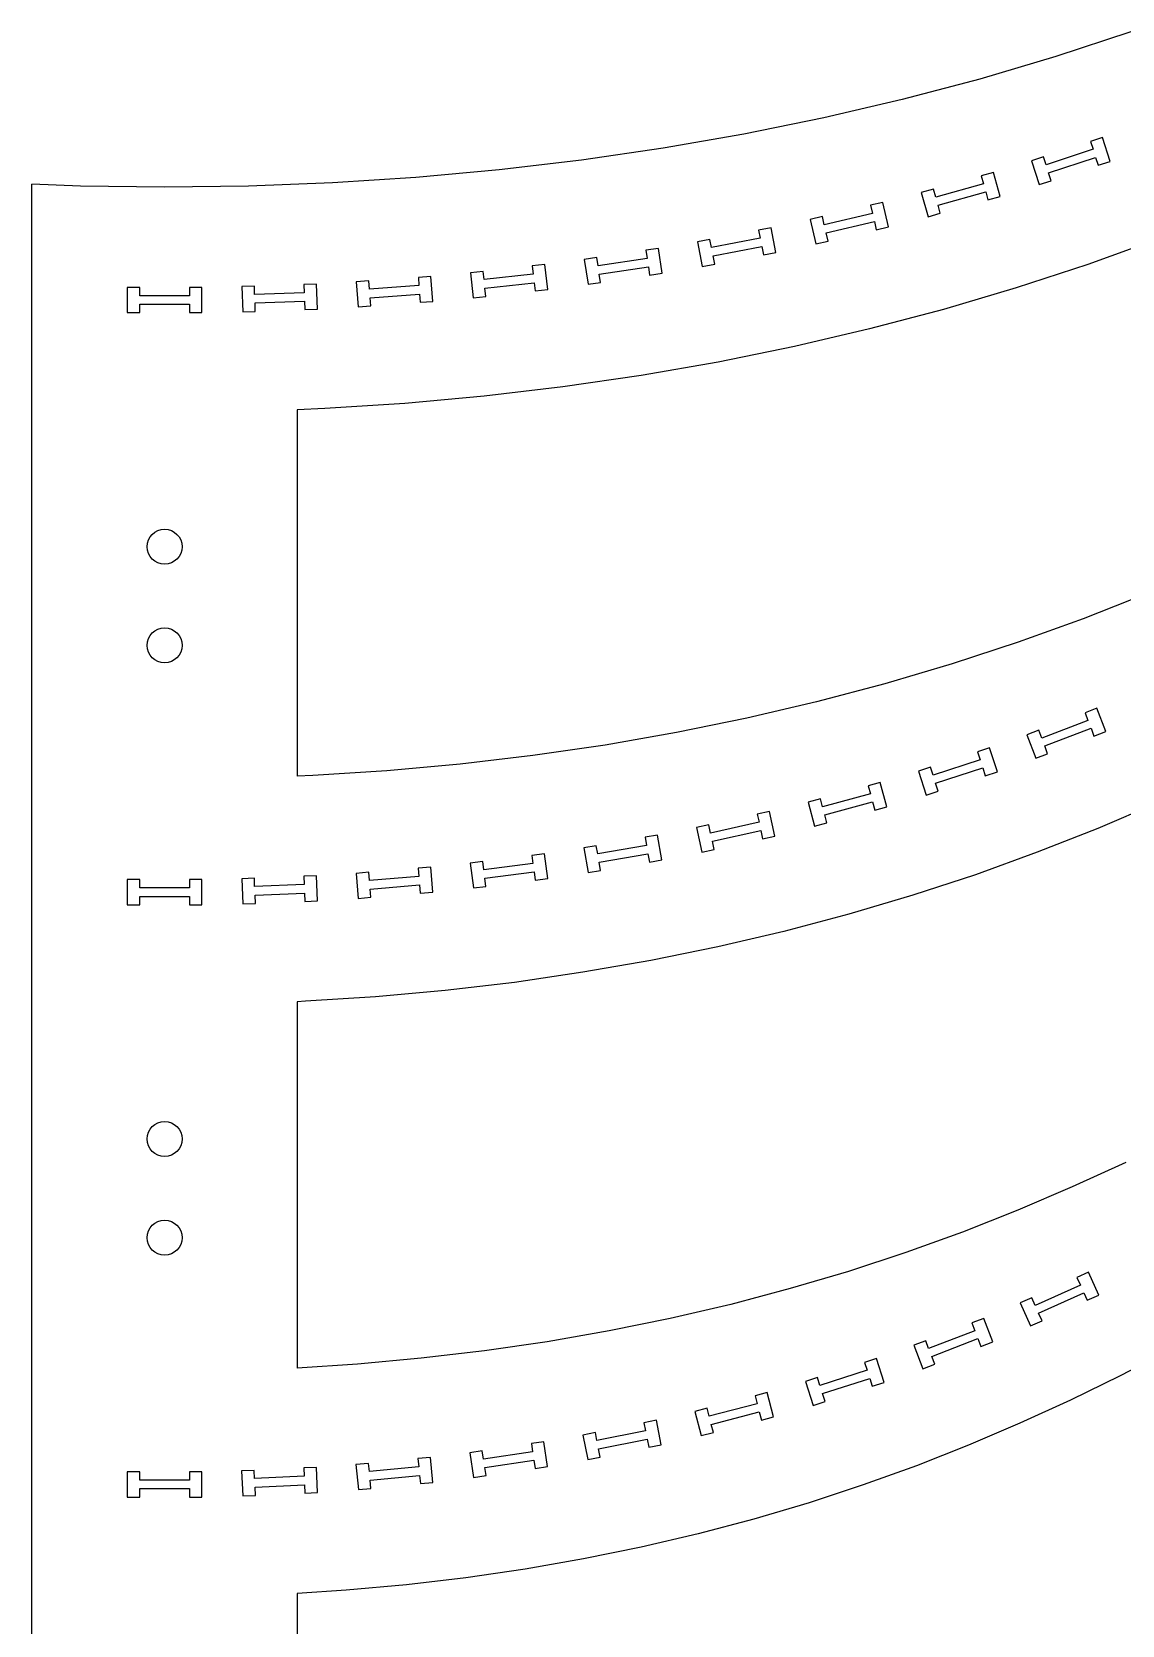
# Model space of a CAD drawing. Header units: inches. Extents: x 4 to 84.1, y 3.9 to 96.4.
# Drawn here: x 4 to 12.22, y 80.53 to 92.54 of the extents above; entities that cross this region are included whole.
import ezdxf

# ---------------------------------------------------------------- set-up
doc = ezdxf.new("R2010")
doc.units = ezdxf.units.IN
doc.layers.add('red', color=1, linetype='CONTINUOUS')

msp = doc.modelspace()

# ---------------------------------------------------------------- linework, layer by layer
for p, q in [((12.069, 91.741), (11.979, 91.711)), ((12.128, 91.561), (12.069, 91.741)), ((11.998, 91.652), (11.644, 91.536)), ((11.979, 91.711), (11.998, 91.652)), ((11.624, 91.595), (11.534, 91.565)), ((11.534, 91.565), (11.592, 91.386)), ((11.644, 91.536), (11.624, 91.595)), ((11.663, 91.475), (12.018, 91.591)), ((12.018, 91.591), (12.038, 91.532)), ((12.038, 91.532), (12.128, 91.561)), ((11.172, 91.392), (10.813, 91.292)), ((11.247, 91.478), (11.155, 91.453)), ((11.155, 91.453), (11.172, 91.392)), ((11.298, 91.296), (11.247, 91.478)), ((11.592, 91.386), (11.683, 91.415)), ((11.683, 91.415), (11.663, 91.475)), ((10.414, 91.252), (10.321, 91.23)), ((10.457, 91.068), (10.414, 91.252)), ((10.796, 91.352), (10.704, 91.326)), ((10.704, 91.326), (10.755, 91.144)), ((10.813, 91.292), (10.796, 91.352)), ((10.83, 91.23), (11.189, 91.331)), ((11.189, 91.331), (11.206, 91.271)), ((11.206, 91.271), (11.298, 91.296)), ((9.958, 91.145), (9.865, 91.123)), ((9.865, 91.123), (9.908, 90.939)), ((9.972, 91.084), (9.958, 91.145)), ((10.335, 91.169), (9.972, 91.084)), ((10.321, 91.23), (10.335, 91.169)), ((10.755, 91.144), (10.847, 91.17)), ((10.847, 91.17), (10.83, 91.23)), ((9.572, 91.061), (9.478, 91.043)), ((9.478, 91.043), (9.49, 90.982)), ((9.607, 90.875), (9.572, 91.061)), ((9.986, 91.022), (10.35, 91.107)), ((10.001, 90.961), (9.986, 91.022)), ((10.35, 91.107), (10.364, 91.046)), ((10.364, 91.046), (10.457, 91.068)), ((8.722, 90.905), (8.628, 90.891)), ((8.628, 90.891), (8.637, 90.829)), ((8.75, 90.718), (8.722, 90.905)), ((9.111, 90.973), (9.018, 90.955)), ((9.018, 90.955), (9.053, 90.77)), ((9.123, 90.912), (9.111, 90.973)), ((9.49, 90.982), (9.123, 90.912)), ((9.135, 90.849), (9.502, 90.919)), ((9.502, 90.919), (9.514, 90.857)), ((9.908, 90.939), (10.001, 90.961)), ((7.867, 90.783), (7.772, 90.773)), ((7.772, 90.773), (7.779, 90.711)), ((7.888, 90.595), (7.867, 90.783)), ((8.259, 90.836), (8.164, 90.822)), ((8.164, 90.822), (8.192, 90.635)), ((8.268, 90.774), (8.259, 90.836)), ((8.637, 90.829), (8.268, 90.774)), ((8.277, 90.711), (8.647, 90.766)), ((8.647, 90.766), (8.656, 90.704)), ((9.053, 90.77), (9.147, 90.787)), ((9.147, 90.787), (9.135, 90.849)), ((9.514, 90.857), (9.607, 90.875)), ((6.54, 90.66), (6.445, 90.653)), ((6.445, 90.653), (6.459, 90.465)), ((6.545, 90.598), (6.54, 90.66)), ((7.008, 90.694), (6.913, 90.687)), ((6.913, 90.687), (6.917, 90.625)), ((7.021, 90.506), (7.008, 90.694)), ((7.401, 90.732), (7.307, 90.721)), ((7.307, 90.721), (7.327, 90.534)), ((7.408, 90.67), (7.401, 90.732)), ((7.779, 90.711), (7.408, 90.67)), ((7.415, 90.606), (7.786, 90.647)), ((7.786, 90.647), (7.793, 90.585)), ((8.192, 90.635), (8.287, 90.649)), ((8.287, 90.649), (8.277, 90.711)), ((8.656, 90.704), (8.75, 90.718)), ((4.813, 90.611), (4.718, 90.611)), ((4.718, 90.611), (4.718, 90.422)), ((4.813, 90.549), (4.813, 90.611)), ((5.187, 90.549), (4.813, 90.549)), ((5.282, 90.611), (5.187, 90.611)), ((5.187, 90.611), (5.187, 90.549)), ((5.282, 90.422), (5.282, 90.611)), ((5.677, 90.62), (5.582, 90.617)), ((5.582, 90.617), (5.589, 90.428)), ((5.679, 90.558), (5.677, 90.62)), ((6.053, 90.571), (5.679, 90.558)), ((6.146, 90.637), (6.05, 90.634)), ((6.05, 90.634), (6.053, 90.571)), ((6.152, 90.448), (6.146, 90.637)), ((6.917, 90.625), (6.545, 90.598)), ((6.549, 90.534), (6.922, 90.561)), ((6.554, 90.472), (6.549, 90.534)), ((6.922, 90.561), (6.926, 90.499)), ((7.327, 90.534), (7.422, 90.544)), ((7.422, 90.544), (7.415, 90.606)), ((7.793, 90.585), (7.888, 90.595)), ((4.718, 90.422), (4.813, 90.422)), ((4.813, 90.422), (4.813, 90.485)), ((4.813, 90.485), (5.187, 90.485)), ((5.187, 90.485), (5.187, 90.422)), ((5.187, 90.422), (5.282, 90.422)), ((5.589, 90.428), (5.684, 90.431)), ((5.682, 90.494), (6.055, 90.507)), ((5.684, 90.431), (5.682, 90.494)), ((6.055, 90.507), (6.057, 90.445)), ((6.057, 90.445), (6.152, 90.448)), ((6.459, 90.465), (6.554, 90.472)), ((6.926, 90.499), (7.021, 90.506)), ((12.027, 87.441), (11.938, 87.407)), ((11.938, 87.407), (11.96, 87.349)), ((12.094, 87.264), (12.027, 87.441)), ((11.96, 87.349), (11.611, 87.216)), ((11.634, 87.156), (11.983, 87.289)), ((11.983, 87.289), (12.005, 87.23)), ((11.589, 87.274), (11.5, 87.24)), ((11.5, 87.24), (11.567, 87.064)), ((11.611, 87.216), (11.589, 87.274)), ((12.005, 87.23), (12.094, 87.264)), ((11.147, 87.052), (10.792, 86.936)), ((11.218, 87.141), (11.128, 87.111)), ((11.128, 87.111), (11.147, 87.052)), ((11.277, 86.961), (11.218, 87.141)), ((11.567, 87.064), (11.656, 87.097)), ((11.656, 87.097), (11.634, 87.156)), ((10.772, 86.996), (10.682, 86.966)), ((10.682, 86.966), (10.74, 86.786)), ((10.792, 86.936), (10.772, 86.996)), ((10.811, 86.875), (11.167, 86.991)), ((11.167, 86.991), (11.186, 86.931)), ((11.186, 86.931), (11.277, 86.961)), ((10.395, 86.881), (10.303, 86.856)), ((10.303, 86.856), (10.32, 86.796)), ((10.445, 86.698), (10.395, 86.881)), ((10.74, 86.786), (10.831, 86.816)), ((10.831, 86.816), (10.811, 86.875)), ((9.943, 86.758), (9.851, 86.733)), ((9.851, 86.733), (9.9, 86.551)), ((9.959, 86.698), (9.943, 86.758)), ((10.32, 86.796), (9.959, 86.698)), ((9.976, 86.636), (10.336, 86.734)), ((10.336, 86.734), (10.353, 86.673)), ((10.353, 86.673), (10.445, 86.698)), ((9.103, 86.561), (9.01, 86.541)), ((9.116, 86.5), (9.103, 86.561)), ((9.481, 86.581), (9.116, 86.5)), ((9.56, 86.662), (9.467, 86.642)), ((9.467, 86.642), (9.481, 86.581)), ((9.601, 86.477), (9.56, 86.662)), ((9.9, 86.551), (9.992, 86.576)), ((9.992, 86.576), (9.976, 86.636)), ((8.716, 86.484), (8.622, 86.468)), ((8.622, 86.468), (8.633, 86.406)), ((8.748, 86.297), (8.716, 86.484)), ((9.01, 86.541), (9.05, 86.356)), ((9.13, 86.438), (9.495, 86.518)), ((9.495, 86.518), (9.508, 86.457)), ((9.508, 86.457), (9.601, 86.477)), ((7.864, 86.344), (7.769, 86.332)), ((7.769, 86.332), (7.777, 86.27)), ((7.888, 86.157), (7.864, 86.344)), ((8.254, 86.404), (8.16, 86.388)), ((8.16, 86.388), (8.192, 86.202)), ((8.265, 86.343), (8.254, 86.404)), ((8.633, 86.406), (8.265, 86.343)), ((8.275, 86.28), (8.643, 86.343)), ((8.643, 86.343), (8.654, 86.281)), ((9.05, 86.356), (9.143, 86.377)), ((9.143, 86.377), (9.13, 86.438)), ((6.539, 86.204), (6.444, 86.196)), ((6.544, 86.142), (6.539, 86.204)), ((7.006, 86.243), (6.911, 86.235)), ((6.911, 86.235), (6.917, 86.173)), ((7.022, 86.055), (7.006, 86.243)), ((7.399, 86.286), (7.304, 86.274)), ((7.304, 86.274), (7.328, 86.086)), ((7.407, 86.224), (7.399, 86.286)), ((7.777, 86.27), (7.407, 86.224)), ((7.415, 86.16), (7.785, 86.207)), ((7.785, 86.207), (7.793, 86.145)), ((8.192, 86.202), (8.286, 86.218)), ((8.286, 86.218), (8.275, 86.28)), ((8.654, 86.281), (8.748, 86.297)), ((4.813, 86.149), (4.718, 86.149)), ((4.718, 86.149), (4.718, 85.96)), ((4.813, 86.086), (4.813, 86.149)), ((5.187, 86.086), (4.813, 86.086)), ((5.282, 86.149), (5.187, 86.149)), ((5.187, 86.149), (5.187, 86.086)), ((5.282, 85.96), (5.282, 86.149)), ((5.677, 86.159), (5.582, 86.155)), ((5.582, 86.155), (5.589, 85.966)), ((5.679, 86.096), (5.677, 86.159)), ((6.053, 86.112), (5.679, 86.096)), ((6.145, 86.178), (6.05, 86.174)), ((6.05, 86.174), (6.053, 86.112)), ((6.153, 85.989), (6.145, 86.178)), ((6.444, 86.196), (6.46, 86.008)), ((6.917, 86.173), (6.544, 86.142)), ((6.55, 86.078), (6.922, 86.109)), ((6.555, 86.016), (6.55, 86.078)), ((6.922, 86.109), (6.927, 86.047)), ((7.328, 86.086), (7.422, 86.098)), ((7.422, 86.098), (7.415, 86.16)), ((7.793, 86.145), (7.888, 86.157)), ((4.718, 85.96), (4.813, 85.96)), ((4.813, 85.96), (4.813, 86.022)), ((4.813, 86.022), (5.187, 86.022)), ((5.187, 86.022), (5.187, 85.96)), ((5.187, 85.96), (5.282, 85.96)), ((5.589, 85.966), (5.685, 85.97)), ((5.682, 86.032), (6.055, 86.048)), ((5.685, 85.97), (5.682, 86.032)), ((6.055, 86.048), (6.058, 85.985)), ((6.058, 85.985), (6.153, 85.989)), ((6.46, 86.008), (6.555, 86.016)), ((6.927, 86.047), (7.022, 86.055)), ((11.903, 83.094), (11.562, 82.941)), ((11.964, 83.19), (11.877, 83.151)), ((11.877, 83.151), (11.903, 83.094)), ((12.041, 83.018), (11.964, 83.19)), ((11.536, 82.998), (11.45, 82.959)), ((11.45, 82.959), (11.527, 82.786)), ((11.562, 82.941), (11.536, 82.998)), ((11.588, 82.882), (11.929, 83.036)), ((11.929, 83.036), (11.955, 82.979)), ((11.955, 82.979), (12.041, 83.018)), ((11.174, 82.843), (11.085, 82.809)), ((11.242, 82.667), (11.174, 82.843)), ((11.614, 82.825), (11.588, 82.882)), ((11.108, 82.75), (10.759, 82.616)), ((11.085, 82.809), (11.108, 82.75)), ((11.527, 82.786), (11.614, 82.825)), ((10.737, 82.674), (10.648, 82.64)), ((10.648, 82.64), (10.716, 82.463)), ((10.759, 82.616), (10.737, 82.674)), ((10.783, 82.556), (11.131, 82.691)), ((11.131, 82.691), (11.153, 82.632)), ((11.153, 82.632), (11.242, 82.667)), ((10.367, 82.54), (10.276, 82.511)), ((10.276, 82.511), (10.295, 82.452)), ((10.425, 82.36), (10.367, 82.54)), ((10.716, 82.463), (10.805, 82.498)), ((10.805, 82.498), (10.783, 82.556)), ((9.921, 82.397), (9.83, 82.367)), ((9.83, 82.367), (9.888, 82.187)), ((9.94, 82.337), (9.921, 82.397)), ((10.295, 82.452), (9.94, 82.337)), ((9.959, 82.276), (10.315, 82.391)), ((10.315, 82.391), (10.334, 82.331)), ((10.334, 82.331), (10.425, 82.36)), ((9.543, 82.284), (9.451, 82.26)), ((9.451, 82.26), (9.467, 82.2)), ((9.591, 82.101), (9.543, 82.284)), ((9.978, 82.217), (9.959, 82.276)), ((9.09, 82.166), (8.997, 82.142)), ((8.997, 82.142), (9.045, 81.96)), ((9.105, 82.106), (9.09, 82.166)), ((9.467, 82.2), (9.105, 82.106)), ((9.121, 82.044), (9.483, 82.138)), ((9.483, 82.138), (9.499, 82.077)), ((9.888, 82.187), (9.978, 82.217)), ((8.707, 82.076), (8.613, 82.057)), ((8.613, 82.057), (8.625, 81.996)), ((8.744, 81.89), (8.707, 82.076)), ((9.137, 81.983), (9.121, 82.044)), ((9.499, 82.077), (9.591, 82.101)), ((7.859, 81.913), (7.765, 81.899)), ((7.765, 81.899), (7.774, 81.838)), ((7.887, 81.726), (7.859, 81.913)), ((8.247, 81.983), (8.154, 81.964)), ((8.154, 81.964), (8.191, 81.779)), ((8.259, 81.922), (8.247, 81.983)), ((8.625, 81.996), (8.259, 81.922)), ((8.272, 81.859), (8.638, 81.933)), ((8.638, 81.933), (8.65, 81.872)), ((8.65, 81.872), (8.744, 81.89)), ((9.045, 81.96), (9.137, 81.983)), ((7.004, 81.795), (6.91, 81.786)), ((6.91, 81.786), (6.916, 81.724)), ((7.022, 81.607), (7.004, 81.795)), ((7.395, 81.845), (7.301, 81.831)), ((7.301, 81.831), (7.329, 81.644)), ((7.405, 81.783), (7.395, 81.845)), ((7.774, 81.838), (7.405, 81.783)), ((7.414, 81.72), (7.783, 81.774)), ((7.783, 81.774), (7.793, 81.712)), ((8.191, 81.779), (8.284, 81.798)), ((8.284, 81.798), (8.272, 81.859)), ((4.813, 81.686), (4.718, 81.686)), ((4.718, 81.686), (4.718, 81.497)), ((4.813, 81.624), (4.813, 81.686)), ((5.282, 81.686), (5.187, 81.686)), ((5.187, 81.686), (5.187, 81.624)), ((5.282, 81.497), (5.282, 81.686)), ((5.676, 81.698), (5.581, 81.693)), ((5.581, 81.693), (5.59, 81.505)), ((5.679, 81.636), (5.676, 81.698)), ((6.052, 81.653), (5.679, 81.636)), ((6.145, 81.72), (6.049, 81.716)), ((6.049, 81.716), (6.052, 81.653)), ((6.154, 81.531), (6.145, 81.72)), ((6.538, 81.75), (6.443, 81.741)), ((6.443, 81.741), (6.461, 81.553)), ((6.544, 81.688), (6.538, 81.75)), ((6.916, 81.724), (6.544, 81.688)), ((6.55, 81.625), (6.922, 81.66)), ((6.922, 81.66), (6.928, 81.598)), ((7.329, 81.644), (7.423, 81.658)), ((7.423, 81.658), (7.414, 81.72)), ((7.793, 81.712), (7.887, 81.726)), ((5.187, 81.624), (4.813, 81.624)), ((4.813, 81.497), (4.813, 81.56)), ((4.813, 81.56), (5.187, 81.56)), ((5.187, 81.56), (5.187, 81.497)), ((5.682, 81.572), (6.055, 81.589)), ((5.685, 81.509), (5.682, 81.572)), ((6.055, 81.589), (6.058, 81.527)), ((6.058, 81.527), (6.154, 81.531)), ((6.461, 81.553), (6.556, 81.562)), ((6.556, 81.562), (6.55, 81.625)), ((6.928, 81.598), (7.022, 81.607)), ((4.718, 81.497), (4.813, 81.497)), ((5.187, 81.497), (5.282, 81.497)), ((5.59, 81.505), (5.685, 81.509))]:
    msp.add_line(p, q)
for centre in [(5, 88.657), (5, 87.914), (5, 84.195), (5, 83.451)]:
    msp.add_circle(centre, 0.132)
at = {"layer": 'red'}
for p, q in [((12.282, 92.537), (11.718, 92.351)), ((11.718, 92.351), (11.144, 92.181)), ((11.144, 92.181), (10.56, 92.027)), ((10.56, 92.027), (9.968, 91.888)), ((9.968, 91.888), (9.367, 91.766)), ((9.367, 91.766), (8.758, 91.66)), ((8.758, 91.66), (8.143, 91.57)), ((7.521, 91.497), (6.895, 91.44)), ((8.143, 91.57), (7.521, 91.497)), ((4.367, 91.375), (4, 91.389)), ((4, 89.69), (4, 91.389)), ((5, 91.367), (4.367, 91.375)), ((5.633, 91.375), (5, 91.367)), ((6.266, 91.399), (5.633, 91.375)), ((6.895, 91.44), (6.266, 91.399)), ((12.49, 90.977), (11.96, 90.785)), ((11.96, 90.785), (11.42, 90.608)), ((11.42, 90.608), (10.872, 90.445)), ((10.872, 90.445), (10.314, 90.298)), ((10.314, 90.298), (9.748, 90.165)), ((9.748, 90.165), (9.173, 90.048)), ((9.173, 90.048), (8.592, 89.947)), ((8.592, 89.947), (8.003, 89.861)), ((8.003, 89.861), (7.41, 89.791)), ((4, 86.929), (4, 89.69)), ((6.209, 89.698), (6, 89.69)), ((6, 89.69), (6, 86.929)), ((6.811, 89.737), (6.209, 89.698)), ((7.41, 89.791), (6.811, 89.737)), ((12.407, 88.305), (11.925, 88.115)), ((11.925, 88.115), (11.435, 87.938)), ((11.435, 87.938), (10.937, 87.774)), ((10.937, 87.774), (10.429, 87.624)), ((10.429, 87.624), (9.914, 87.488)), ((9.914, 87.488), (9.39, 87.365)), ((9.39, 87.365), (8.859, 87.257)), ((8.321, 87.163), (7.777, 87.084)), ((8.859, 87.257), (8.321, 87.163)), ((7.777, 87.084), (7.228, 87.019)), ((4, 85.229), (4, 86.929)), ((6.118, 86.933), (6, 86.929)), ((6.675, 86.969), (6.118, 86.933)), ((7.228, 87.019), (6.675, 86.969)), ((12.484, 86.727), (12.035, 86.535)), ((12.035, 86.535), (11.578, 86.355)), ((11.578, 86.355), (11.113, 86.186)), ((11.113, 86.186), (10.639, 86.031)), ((10.639, 86.031), (10.157, 85.888)), ((10.157, 85.888), (9.667, 85.758)), ((9.667, 85.758), (9.17, 85.642)), ((9.17, 85.642), (8.665, 85.539)), ((8.665, 85.539), (8.154, 85.451)), ((7.638, 85.375), (7.116, 85.314)), ((8.154, 85.451), (7.638, 85.375)), ((6.591, 85.266), (6.062, 85.232)), ((7.116, 85.314), (6.591, 85.266)), ((4, 82.469), (4, 85.229)), ((6.062, 85.232), (6, 85.229)), ((6, 85.229), (6, 82.469)), ((12.246, 84.018), (11.842, 83.834)), ((11.842, 83.834), (11.432, 83.658)), ((11.432, 83.658), (11.014, 83.493)), ((11.014, 83.493), (10.588, 83.34)), ((10.588, 83.34), (10.155, 83.197)), ((10.155, 83.197), (9.715, 83.067)), ((9.715, 83.067), (9.267, 82.948)), ((8.812, 82.842), (8.351, 82.748)), ((9.267, 82.948), (8.812, 82.842)), ((8.351, 82.748), (7.884, 82.667)), ((7.412, 82.598), (6.935, 82.542)), ((7.884, 82.667), (7.412, 82.598)), ((12.571, 82.6), (12.202, 82.41)), ((6.454, 82.498), (6, 82.469)), ((6.935, 82.542), (6.454, 82.498)), ((4, 80.771), (4, 82.469)), ((12.202, 82.41), (11.828, 82.227)), ((11.828, 82.227), (11.447, 82.053)), ((11.447, 82.053), (11.06, 81.888)), ((11.06, 81.888), (10.667, 81.733)), ((10.667, 81.733), (10.266, 81.588)), ((10.266, 81.588), (9.858, 81.454)), ((9.858, 81.454), (9.442, 81.331)), ((9.442, 81.331), (9.021, 81.219)), ((9.021, 81.219), (8.592, 81.119)), ((8.592, 81.119), (8.157, 81.031)), ((7.717, 80.954), (7.272, 80.889)), ((8.157, 81.031), (7.717, 80.954)), ((6.823, 80.836), (6.37, 80.795)), ((7.272, 80.889), (6.823, 80.836)), ((4, 78.012), (4, 80.771)), ((6.37, 80.795), (6, 80.771)), ((6, 80.771), (6, 78.012))]:
    msp.add_line(p, q, dxfattribs=at)

doc.saveas('drawing.dxf')
